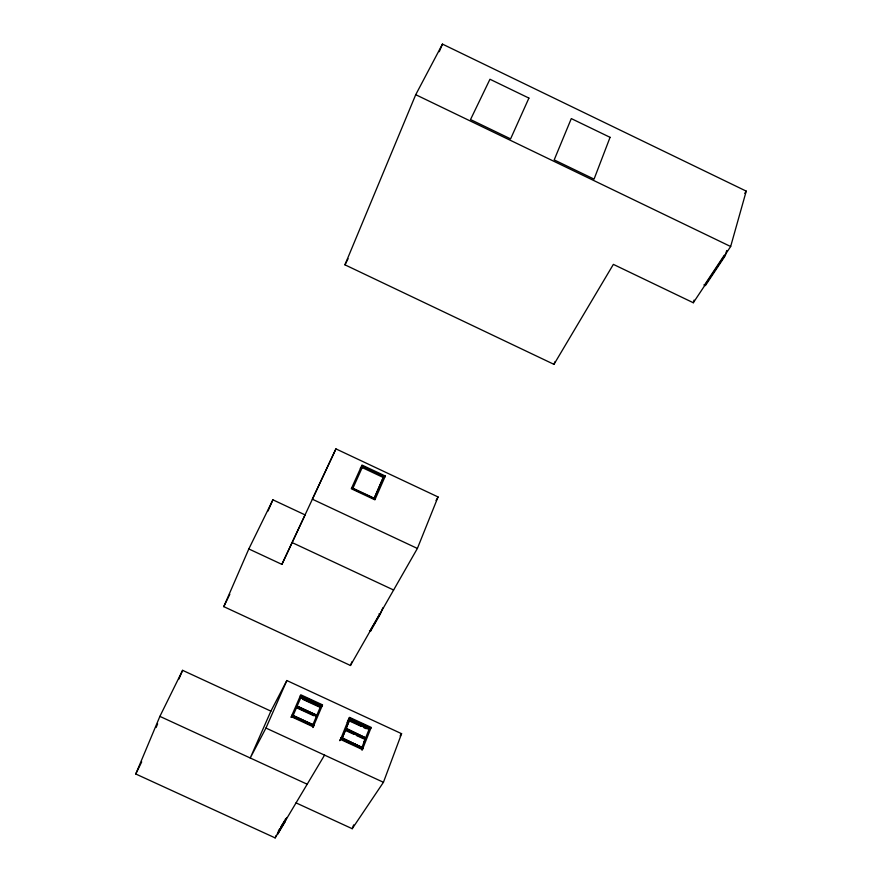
<?xml version="1.0" encoding="UTF-8"?>
<svg xmlns="http://www.w3.org/2000/svg" width="882" height="882" viewBox="0 0 882 882"><rect width="100%" height="100%" fill="white"/><g stroke="black" fill="none" stroke-linecap="round" stroke-linejoin="round"><path stroke-width="1.32" d="M730.649 246.519L746.238 191.129L442.455 44.1L415.731 94.694L344.939 264.82L553.973 364.354L613.365 264.38L693.307 302.747L730.649 246.519L415.731 94.694M726.713 250.51L725.224 255.769L705.402 285.592L703.935 284.886M693.307 302.747L694.079 300.112M553.973 364.354L554.91 361.796M296.054 802.885L352.216 828.705L383.438 782.29L401.586 733.692L286.848 680.54L270.895 711.135L250.245 757.991L265.956 728.058L286.848 680.54M352.216 828.705L353.671 824.868M362.403 749.557L371.179 727.385L349.526 717.364L348.93 718.598L370.572 728.62L370.903 728.091L349.151 718.003L340.54 739.447L362.403 749.557L361.984 750.218M363.99 741.839L365.479 738.543L345.81 729.436L345.281 730.318L353.88 734.298M353.252 743.493L361.885 747.495L365.479 738.543M347.221 729.326L365.655 737.848L369.216 728.973L349.636 719.91L349.107 720.792M341.885 738.796L345.81 729.436M368.941 729.414L349.371 720.351L345.998 728.753L349.636 719.91M340.132 740.119L341.147 737.595M347.221 722.468L348.236 719.944M339.779 740.704L341.345 737.76L363.208 747.87L362.877 748.388M417.384 548.45L438.056 496.952L335.932 448.883L312.349 499.201L417.384 548.45L350.452 665.48L223.774 606.64L248.823 548.946L272.902 499.818L305.095 514.901L281.898 564.381L248.823 548.946M369.481 630.553L370.583 631.071L372.138 627.267M370.583 631.071L380.263 614.159L382.854 607.786M285.757 818.573L277.356 833.821M279.848 829.058L277.797 834.019L284.666 822.531L286.727 817.526M350.452 665.48L352.017 661.676M270.895 711.135L182.596 670.331L159.885 716.382L135.762 773.988L275.151 837.9L276.176 835.419M309.13 723.097L312.845 724.817L316.616 715.93L296.892 706.802L296.396 707.706M300.453 698.268L300.938 697.364L320.574 706.449L316.836 715.258L297.124 706.14L315.602 714.696M312.912 727.54L322.558 704.883L300.85 694.829L300.255 696.063L321.963 706.107L322.272 705.567L300.497 695.479L290.994 717.408M439.269 51.696L442.455 44.1M156.103 727.496L157.624 723.868M178.903 679.096L182.596 670.331M306.484 722.325L313.794 725.699L314.102 725.158L292.174 715.026L291.722 716.074L313.661 726.217M296.892 706.802L293.045 715.666L312.845 724.817M297.124 706.14L300.938 697.364M374.475 497.624L383.251 477.471L362.171 467.559L361.62 465.894L384.949 476.864L383.582 476.82L382.909 478.121M383.582 476.82L374.255 498.231L375.379 498.76L351.786 487.68L352.921 488.209L362.491 466.909M268.007 511.031L272.902 499.818M360.782 467.526L360.396 468.364L360.738 467.692M281.898 564.381L335.932 448.883M223.774 606.64L229.827 594.259M135.762 773.988L141.704 761.883M344.939 264.82L348.07 258.757M436.039 500.513L438.056 496.952M320.067 707.353L320.574 706.449M316.109 716.823L316.616 715.93M370.054 630.817L379.723 613.905M278.26 831.307L279.627 829.003M280.994 826.71L283.056 823.259M275.151 837.9L324.565 755.102M341.345 737.76L341.025 738.289L345.876 740.527M368.665 729.844L369.216 728.973M365.655 737.848L346.262 728.312M361.885 747.495L342.414 737.925M744.75 193.423L746.238 191.129M400.097 735.963L401.586 733.692M704.431 285.129L724.243 255.295M283.739 822.101L284.666 822.531M159.885 716.382L307.19 784.219M300.696 697.816L320.32 706.901M302.901 699.404L318.843 706.78M350.33 721.355L361.333 726.448M363.77 727.584L366.217 728.719M296.65 707.254L316.362 716.382M365.214 738.973L345.546 729.877L342.15 738.366L350.782 742.357M297.631 708.279L313.65 715.688M356.339 735.434L363.704 738.84M294.279 716.228L302.945 720.241M296.749 717.816L300.398 719.503M348.313 741.652L359.239 746.701M340.915 738.818L362.8 748.928M291.369 716.713L313.297 726.856M265.956 728.058L383.438 782.29M292.085 542.562L393.615 590.014M379.15 613.64L380.263 614.159M351.642 488.055L375.258 499.146M610.068 137.327L594.06 179.123L554.183 159.896L571.293 118.585L610.068 137.327M385.313 476.026L374.905 499.829L351.301 488.749L361.995 465.057L385.313 476.026M528.913 98.089L510.59 138.882L470.525 119.555L489.962 79.248L528.913 98.089"/></g></svg>
